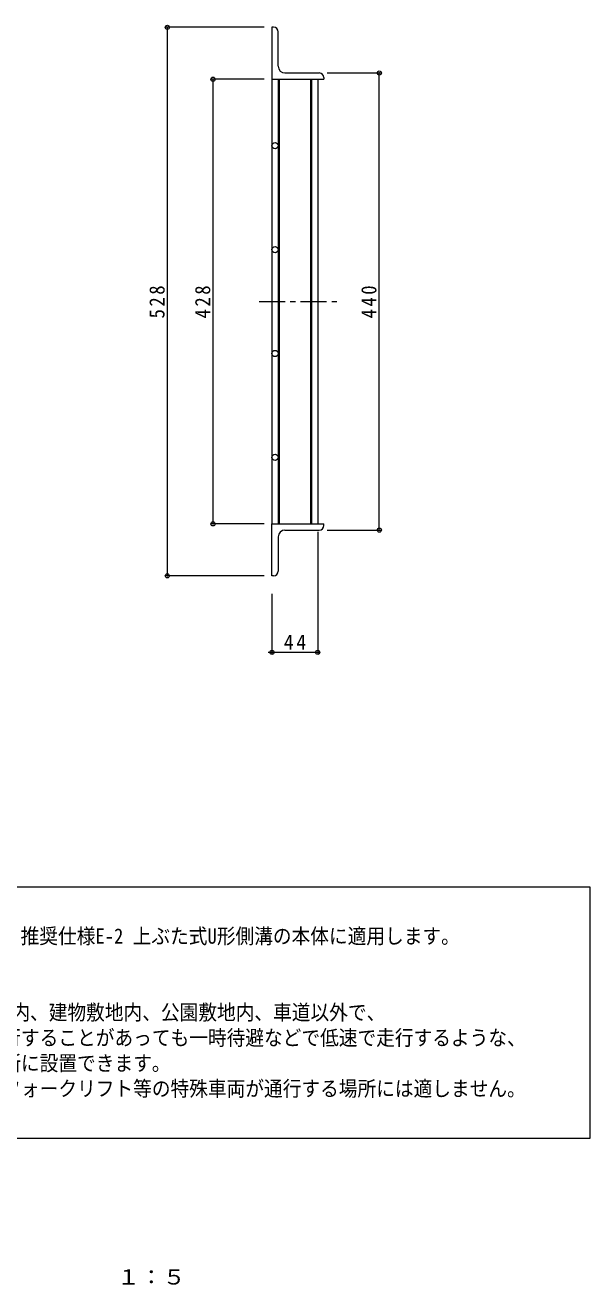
# Model space of a CAD drawing. Units: millimetres, scale not verified. Extents: x -705 to 910, y -691 to 669.
# Drawn here: x 366 to 910, y -683 to 529 of the extents above; entities that cross this region are included whole.
import ezdxf
from ezdxf.enums import TextEntityAlignment as Align

# ---------------------------------------------------------------- set-up
doc = ezdxf.new("R2010")
doc.units = ezdxf.units.MM
doc.header["$LTSCALE"] = 5
doc.header["$PDMODE"] = 32
doc.header["$PDSIZE"] = 4
doc.linetypes.add('CHAIN1', pattern=[8, 5, -1, 1, -1])
for name, color, linetype, lineweight in [('E-0', 2, 'Continuous', 9), ('E-2', 3, 'Continuous', 9), ('E-4', 7, 'Continuous', 9), ('F-5_F-5ﾚｲﾔ', 7, 'Continuous', 9)]:
    doc.layers.add(name, color=color, linetype=linetype, lineweight=lineweight)
doc.styles.add('ＭＳ ゴシック', font='')
doc.styles.get('ＭＳ ゴシック').set_extended_font_data('MS Gothic')

msp = doc.modelspace()

# ---------------------------------------------------------------- linework, layer by layer
at = {"layer": 'E-0'}
for p, q in [((604.054, 527.159), (604.054, 477.159)), ((605.554, 527.159), (604.054, 527.159)), ((610.054, 489.659), (610.054, 522.659)), ((604.054, 477.159), (654.054, 477.159)), ((616.554, 483.159), (649.554, 483.159)), ((654.054, 478.659), (654.054, 477.159)), ((604.054, 49.158), (654.054, 49.158)), ((604.054, -0.842), (604.054, 49.158)), ((654.054, 47.658), (654.054, 49.158)), ((610.054, 36.658), (610.054, 3.658)), ((616.554, 43.158), (649.554, 43.158)), ((605.554, -0.842), (604.054, -0.842))]:
    msp.add_line(p, q, dxfattribs=at)
for centre, radius, start, end in [((605.554, 522.659), 4.5, 0, 90), ((616.554, 489.659), 6.5, 180, 270), ((649.554, 478.659), 4.5, 0, 90), ((616.554, 36.658), 6.5, 90, 180), ((649.554, 47.658), 4.5, 270, 0), ((605.554, 3.658), 4.5, 270, 0)]:
    msp.add_arc(centre, radius, start, end, dxfattribs=at)
at = {"layer": 'E-2'}
for p, q in [((604.054, 477.159), (604.054, 49.158)), ((610.054, 477.159), (610.054, 49.158)), ((611.054, 477.159), (611.054, 49.158)), ((641.054, 477.159), (641.054, 49.158)), ((642.054, 477.159), (642.054, 49.158)), ((648.054, 477.159), (648.054, 49.158))]:
    msp.add_line(p, q, dxfattribs=at)
at = {"layer": 'E-2', "linetype": 'CHAIN1'}
msp.add_line((591.588, 263.158), (666.588, 263.158), dxfattribs=at)
at = {"layer": 'E-2'}
for centre in [(607.054, 413.159), (607.054, 313.158), (607.054, 213.158), (607.054, 113.158)]:
    msp.add_circle(centre, 3, dxfattribs=at)
at = {"layer": 'E-4'}
for p, q in [((596.554, 527.159), (501.856, 527.159)), ((503.356, -0.842), (503.356, 527.159)), ((596.554, 477.159), (545.797, 477.159)), ((547.297, 49.158), (547.297, 477.159)), ((657.054, 483.158), (708.833, 483.158)), ((707.333, 43.158), (707.333, 483.158)), ((596.554, 49.158), (545.797, 49.158)), ((648.054, 41.658), (648.054, -75.973)), ((657.054, 43.158), (708.833, 43.158)), ((596.554, -0.842), (501.856, -0.842)), ((604.054, -18.288), (604.054, -75.973)), ((600.449, -74.473), (650.227, -74.473))]:
    msp.add_line(p, q, dxfattribs=at)
for p in [(503.356, 527.159), (707.333, 483.158), (547.297, 477.159), (547.297, 49.158), (707.333, 43.158), (503.356, -0.842), (604.054, -74.473), (648.054, -74.473)]:
    msp.add_point(p, dxfattribs=at)
at = {"layer": 'F-5_F-5ﾚｲﾔ', "color": 2}
msp.add_line((40, -300.107), (910, -300.107), dxfattribs=at)
msp.add_lwpolyline([(910, -300.107), (910, -542.5), (40, -542.5)], dxfattribs=at)

# ---------------------------------------------------------------- texts
at = {"layer": 'E-4', "color": 2, "char_height": 14.66, "attachment_point": 7, "rotation": 90, "style": 'ＭＳ ゴシック'}
for s, insert in [('\\T1.27;\\W0.9;528', (500.856, 246.908)), ('\\T1.27;\\W0.9;428', (544.797, 246.908)), ('\\T1.27;\\W0.9;440', (704.833, 246.908))]:
    msp.add_mtext(s, dxfattribs=dict(at, insert=insert))
at = {"layer": 'E-4', "color": 2, "insert": (615.429, -71.973), "char_height": 14.66, "attachment_point": 7, "style": 'ＭＳ ゴシック'}
msp.add_mtext('\\T1.27;\\W0.95;44', dxfattribs=at)
at = {"layer": 'F-5_F-5ﾚｲﾔ', "style": 'ＭＳ ゴシック', "width": 0.9}
for s, p in [('\u3000JIS A 5372 推奨仕様E-1 U形側溝、推奨仕様E-2 上ぶた式U形側溝の本体に適用します。', (56.475, -359.288)), ('\u3000適用荷重 T-14・T-6・T-2は、建物内、建物敷地内、公園敷地内、車道以外で、', (56.475, -432.697)), ('\u3000車両が走行することはまれで、走行することがあっても一時待避などで低速で走行するような、', (56.475, -457.166)), ('\u3000車両が乗り入れる可能性のある場所に設置できます。 ', (56.475, -481.635)), ('\u3000※車両が頻繁に通行する場所や、フォークリフト等の特殊車両が通行する場所には適しません。', (56.475, -506.105))]:
    msp.add_text(s, height=14.66, dxfattribs=at).set_placement(p, align=Align.BOTTOM_LEFT)
at = {"layer": 'F-5_F-5ﾚｲﾔ', "color": 2, "style": 'ＭＳ ゴシック', "width": 1.1}
msp.add_text('１：５', height=14.66, dxfattribs=at).set_placement((454.889, -687.406), align=Align.BOTTOM_LEFT)

doc.saveas('drawing.dxf')
